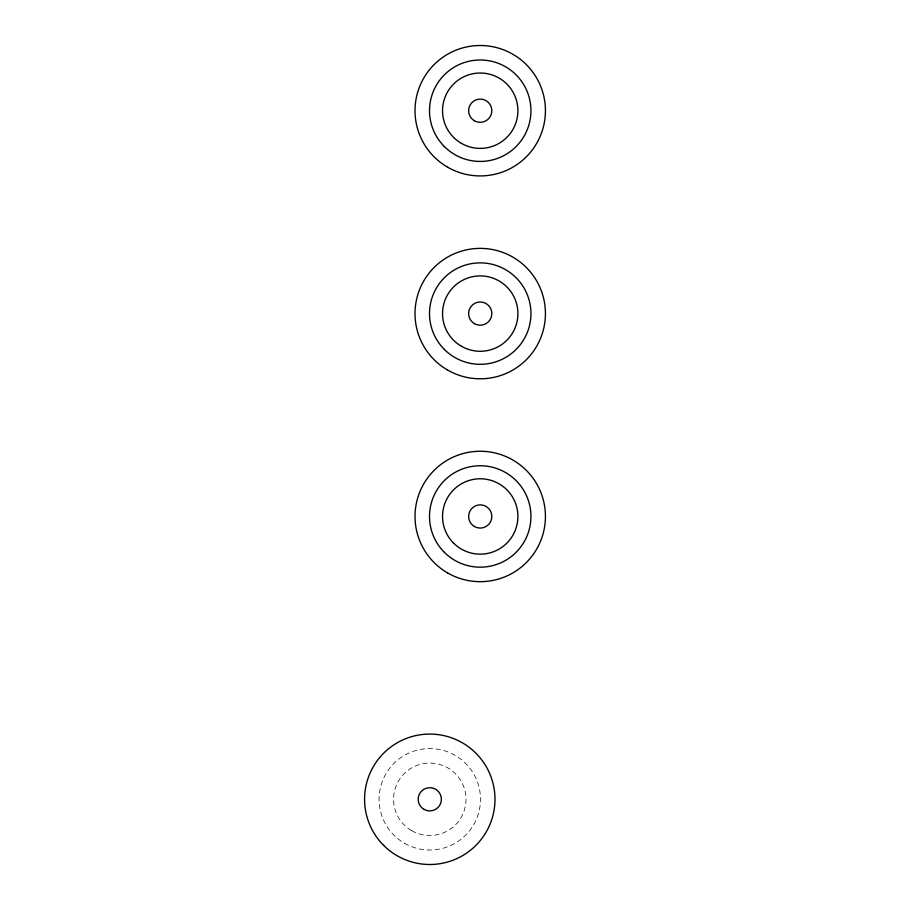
<?xml version="1.0" encoding="UTF-8"?>
<svg xmlns="http://www.w3.org/2000/svg" width="910" height="910" viewBox="0 0 910 910"><rect width="100%" height="100%" fill="white"/><g stroke="black" fill="none" stroke-linecap="round" stroke-linejoin="round"><path stroke-width="0.68" stroke-dasharray="4.55 3.41" d="M411.661 830.659A36.229 36.229 0 0 0 466 799.287A36.229 36.229 0 0 0 411.661 767.915A36.229 36.229 0 0 0 411.661 830.659M404.415 843.217A50.721 50.721 0 0 0 480.491 799.287A50.721 50.721 0 0 0 404.415 755.368A50.721 50.721 0 0 0 404.415 843.217"/><path stroke-width="1.36" d="M453.578 543.111A37.674 37.674 0 0 0 516.618 526.219A37.674 37.674 0 0 0 470.47 480.07A37.674 37.674 0 0 0 453.578 543.111M447.618 572.936A65.213 65.213 0 0 0 545.431 516.471A65.213 65.213 0 0 0 447.618 459.994A65.213 65.213 0 0 0 447.618 572.936M474.428 526.503A11.591 11.591 0 0 0 491.821 516.471A11.591 11.591 0 0 0 474.428 506.426A11.591 11.591 0 0 0 474.428 526.503M444.364 552.336A50.721 50.721 0 0 0 529.211 529.597A50.721 50.721 0 0 0 467.092 467.478A50.721 50.721 0 0 0 444.364 552.336M461.381 346.221A37.674 37.674 0 0 0 517.904 313.586A37.674 37.674 0 0 0 461.381 280.962A37.674 37.674 0 0 0 461.381 346.221M444.364 349.451A50.721 50.721 0 0 0 529.211 326.713A50.721 50.721 0 0 0 467.092 264.594A50.721 50.721 0 0 0 444.364 349.451M447.618 370.063A65.213 65.213 0 0 0 545.431 313.586A65.213 65.213 0 0 0 447.618 257.109A65.213 65.213 0 0 0 447.618 370.063M474.428 323.63A11.591 11.591 0 0 0 491.821 313.586A11.591 11.591 0 0 0 474.428 303.553A11.591 11.591 0 0 0 474.428 323.63M444.364 146.578A50.721 50.721 0 0 0 529.211 123.84A50.721 50.721 0 0 0 467.092 61.721A50.721 50.721 0 0 0 444.364 146.578M461.381 143.336A37.674 37.674 0 0 0 517.904 110.713A37.674 37.674 0 0 0 461.381 78.078A37.674 37.674 0 0 0 461.381 143.336M447.618 167.19A65.213 65.213 0 0 0 545.431 110.713A65.213 65.213 0 0 0 447.618 54.236A65.213 65.213 0 0 0 447.618 167.19M474.428 120.746A11.591 11.591 0 0 0 491.821 110.713A11.591 11.591 0 0 0 474.428 100.669A11.591 11.591 0 0 0 474.428 120.746M383.667 845.401A65.213 65.213 0 0 0 492.765 816.168A65.213 65.213 0 0 0 412.901 736.304A65.213 65.213 0 0 0 383.667 845.401M423.98 809.331A11.591 11.591 0 0 0 441.373 799.287A11.591 11.591 0 0 0 423.98 789.254A11.591 11.591 0 0 0 423.98 809.331"/></g></svg>
